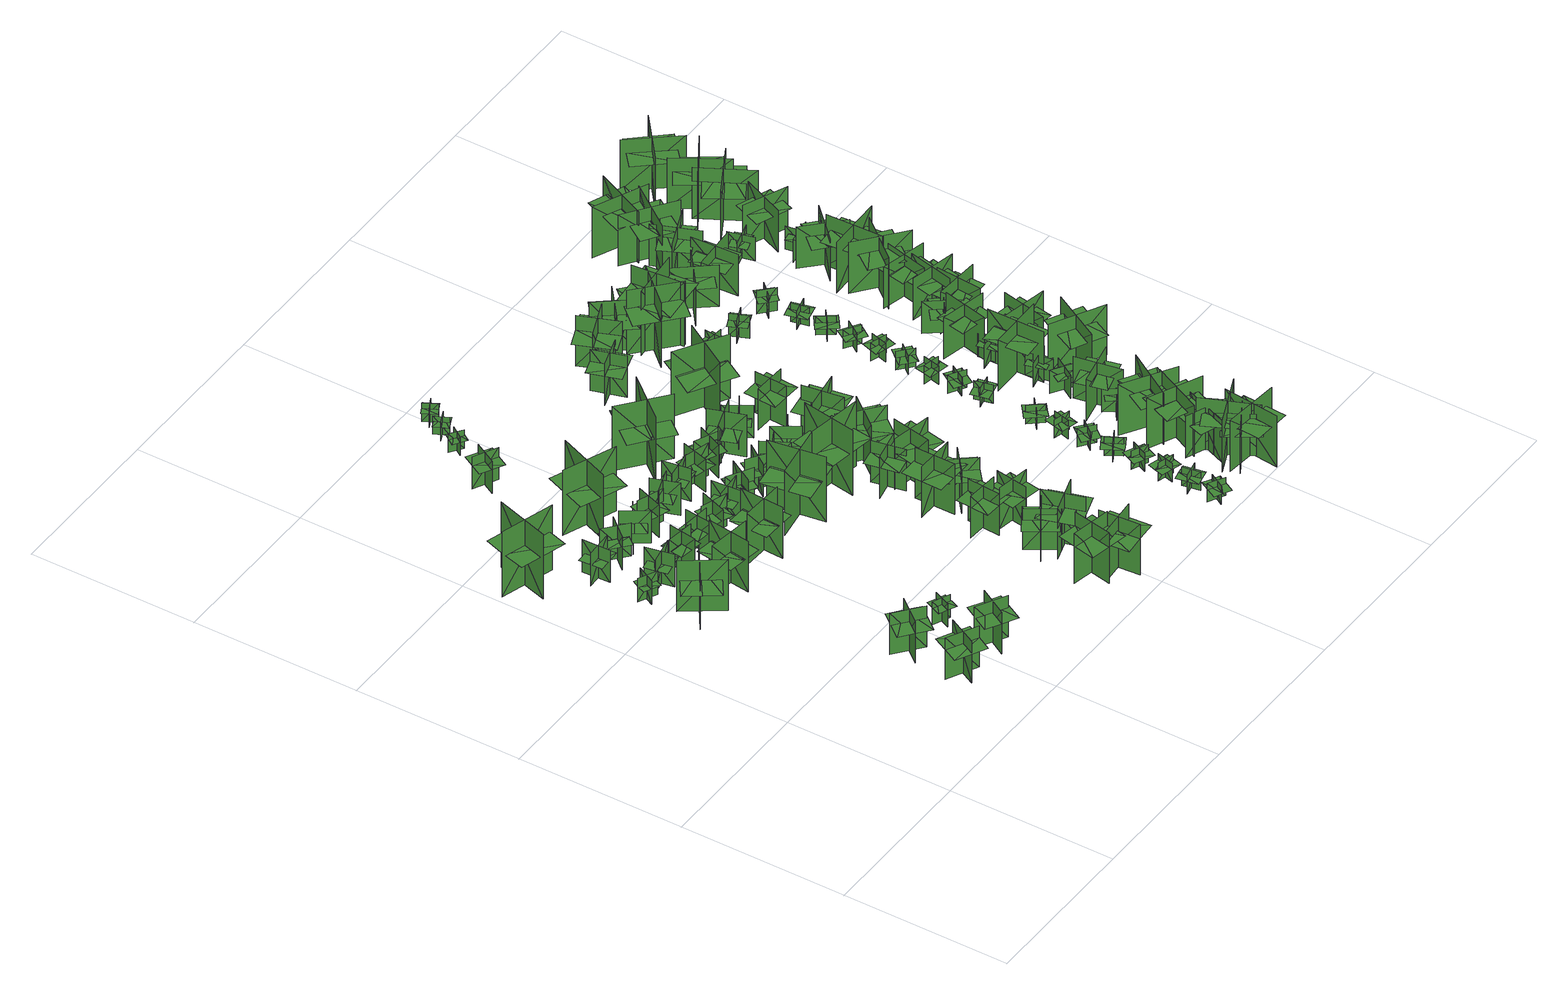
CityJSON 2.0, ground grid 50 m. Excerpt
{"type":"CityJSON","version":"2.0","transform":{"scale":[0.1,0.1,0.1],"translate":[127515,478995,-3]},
"CityObjects":{
"tree1":{"type":"SolitaryVegetationObject","geometry":[{"type":"MultiSurface","lod":"1","boundaries":[[[0,1,2]],[[0,2,3]],[[4,5,6]],[[4,6,7]],[[8,9,10]],[[8,10,11]],[[8,11,12]],[[8,12,13]]]}]},
"tree2":{"type":"SolitaryVegetationObject","geometry":[{"type":"MultiSurface","lod":"1","boundaries":[[[14,15,16]],[[14,16,17]],[[18,19,20]],[[18,20,21]],[[22,23,24]],[[22,24,25]],[[22,26,27]],[[22,27,23]]]}]},
"tree3":{"type":"SolitaryVegetationObject","geometry":[{"type":"MultiSurface","lod":"1","boundaries":[[[28,29,30]],[[28,30,31]],[[32,33,34]],[[32,34,35]],[[36,37,38]],[[36,38,39]],[[36,40,41]],[[36,41,37]]]}]},
"tree4":{"type":"SolitaryVegetationObject","geometry":[{"type":"MultiSurface","lod":"1","boundaries":[[[42,43,44]],[[42,44,45]],[[46,47,48]],[[46,48,49]],[[50,51,52]],[[50,52,53]],[[50,53,54]],[[50,54,55]]]}]},
"tree5":{"type":"SolitaryVegetationObject","geometry":[{"type":"MultiSurface","lod":"1","boundaries":[[[56,57,58]],[[56,58,59]],[[60,61,62]],[[60,62,63]],[[64,65,66]],[[64,66,67]],[[64,68,69]],[[64,69,65]]]}]},
"tree6":{"type":"SolitaryVegetationObject","geometry":[{"type":"MultiSurface","lod":"1","boundaries":[[[70,71,72]],[[70,72,73]],[[74,75,76]],[[74,76,77]],[[78,79,80]],[[78,80,81]],[[78,82,83]],[[78,83,79]]]}]},
"tree7":{"type":"SolitaryVegetationObject","geometry":[{"type":"MultiSurface","lod":"1","boundaries":[[[84,85,86]],[[84,86,87]],[[88,89,90]],[[88,90,91]],[[92,93,94]],[[92,94,95]],[[92,96,97]],[[92,97,93]]]}]},
"tree8":{"type":"SolitaryVegetationObject","geometry":[{"type":"MultiSurface","lod":"1","boundaries":[[[98,99,100]],[[98,100,101]],[[102,103,104]],[[102,104,105]],[[106,107,108]],[[106,108,109]],[[106,109,110]],[[106,110,111]]]}]},
"tree9":{"type":"SolitaryVegetationObject","geometry":[{"type":"MultiSurface","lod":"1","boundaries":[[[112,113,114]],[[112,114,115]],[[116,117,118]],[[116,118,119]],[[120,121,122]],[[120,122,123]],[[120,124,125]],[[120,125,121]]]}]},
"tree10":{"type":"SolitaryVegetationObject","geometry":[{"type":"MultiSurface","lod":"1","boundaries":[[[126,127,128]],[[126,128,129]],[[130,131,132]],[[130,132,133]],[[134,135,136]],[[134,136,137]],[[134,138,139]],[[134,139,135]]]}]},
"tree11":{"type":"SolitaryVegetationObject","geometry":[{"type":"MultiSurface","lod":"1","boundaries":[[[140,141,142]],[[140,142,143]],[[144,145,146]],[[144,146,147]],[[148,149,150]],[[148,150,151]],[[148,151,152]],[[148,152,153]]]}]},
"tree12":{"type":"SolitaryVegetationObject","geometry":[{"type":"MultiSurface","lod":"1","boundaries":[[[154,155,156]],[[154,156,157]],[[158,159,160]],[[158,160,161]],[[162,163,164]],[[162,164,165]],[[162,166,167]],[[162,167,163]]]}]},
"tree13":{"type":"SolitaryVegetationObject","geometry":[{"type":"MultiSurface","lod":"1","boundaries":[[[168,169,170]],[[168,170,171]],[[172,173,174]],[[172,174,175]],[[176,177,178]],[[176,178,179]],[[176,180,181]],[[176,181,177]]]}]},
"tree14":{"type":"SolitaryVegetationObject","geometry":[{"type":"MultiSurface","lod":"1","boundaries":[[[182,183,184]],[[182,184,185]],[[186,187,188]],[[186,188,189]],[[190,191,192]],[[190,192,193]],[[190,194,195]],[[190,195,191]]]}]},
"tree15":{"type":"SolitaryVegetationObject","geometry":[{"type":"MultiSurface","lod":"1","boundaries":[[[196,197,198]],[[196,198,199]],[[200,201,202]],[[200,202,203]],[[204,205,206]],[[204,206,207]],[[204,208,209]],[[204,209,205]]]}]},
"tree16":{"type":"SolitaryVegetationObject","geometry":[{"type":"MultiSurface","lod":"1","boundaries":[[[210,211,212]],[[210,212,213]],[[214,215,216]],[[214,216,217]],[[218,219,220]],[[218,220,221]],[[218,222,223]],[[218,223,219]]]}]},
"tree17":{"type":"SolitaryVegetationObject","geometry":[{"type":"MultiSurface","lod":"1","boundaries":[[[224,225,226]],[[224,226,227]],[[228,229,230]],[[228,230,231]],[[232,233,234]],[[232,234,235]],[[232,236,237]],[[232,237,233]]]}]},
"tree18":{"type":"SolitaryVegetationObject","geometry":[{"type":"MultiSurface","lod":"1","boundaries":[[[238,239,240]],[[238,240,241]],[[242,243,244]],[[242,244,245]],[[246,247,248]],[[246,248,249]],[[246,250,251]],[[246,251,247]]]}]},
"tree19":{"type":"SolitaryVegetationObject","geometry":[{"type":"MultiSurface","lod":"1","boundaries":[[[252,253,254]],[[252,254,255]],[[256,257,258]],[[256,258,259]],[[260,261,262]],[[260,262,263]],[[260,263,264]],[[260,264,265]]]}]},
"tree20":{"type":"SolitaryVegetationObject","geometry":[{"type":"MultiSurface","lod":"1","boundaries":[[[266,267,268]],[[266,268,269]],[[270,271,272]],[[270,272,273]],[[274,275,276]],[[274,276,277]],[[274,278,279]],[[274,279,275]]]}]},
"tree21":{"type":"SolitaryVegetationObject","geometry":[{"type":"MultiSurface","lod":"1","boundaries":[[[280,281,282]],[[280,282,283]],[[284,285,286]],[[284,286,287]],[[288,289,290]],[[288,290,291]],[[288,292,293]],[[288,293,289]]]}]},
"tree22":{"type":"SolitaryVegetationObject","geometry":[{"type":"MultiSurface","lod":"1","boundaries":[[[294,295,296]],[[294,296,297]],[[298,299,300]],[[298,300,301]],[[302,303,304]],[[302,304,305]],[[302,306,307]],[[302,307,303]]]}]},
"tree23":{"type":"SolitaryVegetationObject","geometry":[{"type":"MultiSurface","lod":"1","boundaries":[[[308,309,310]],[[308,310,311]],[[312,313,314]],[[312,314,315]],[[316,317,318]],[[316,318,319]],[[316,319,320]],[[316,320,321]]]}]},
"tree24":{"type":"SolitaryVegetationObject","geometry":[{"type":"MultiSurface","lod":"1","boundaries":[[[322,323,324]],[[322,324,325]],[[326,327,328]],[[326,328,329]],[[330,331,332]],[[330,332,333]],[[330,333,334]],[[330,334,335]]]}]},
"tree25":{"type":"SolitaryVegetationObject","geometry":[{"type":"MultiSurface","lod":"1","boundaries":[[[336,337,338]],[[336,338,339]],[[340,341,342]],[[340,342,343]],[[344,345,346]],[[344,346,347]],[[344,348,349]],[[344,349,345]]]}]},
"tree26":{"type":"SolitaryVegetationObject","geometry":[{"type":"MultiSurface","lod":"1","boundaries":[[[350,351,352]],[[350,352,353]],[[354,355,356]],[[354,356,357]],[[358,359,360]],[[358,360,361]],[[358,362,363]],[[358,363,359]]]}]},
"tree27":{"type":"SolitaryVegetationObject","geometry":[{"type":"MultiSurface","lod":"1","boundaries":[[[364,365,366]],[[364,366,367]],[[368,369,370]],[[368,370,371]],[[372,373,374]],[[372,374,375]],[[372,375,376]],[[372,376,377]]]}]},
"tree28":{"type":"SolitaryVegetationObject","geometry":[{"type":"MultiSurface","lod":"1","boundaries":[[[378,379,380]],[[378,380,381]],[[382,383,384]],[[382,384,385]],[[386,387,388]],[[386,388,389]],[[386,389,390]],[[386,390,391]]]}]},
"tree29":{"type":"SolitaryVegetationObject","geometry":[{"type":"MultiSurface","lod":"1","boundaries":[[[392,393,394]],[[392,394,395]],[[396,397,398]],[[396,398,399]],[[400,401,402]],[[400,402,403]],[[400,404,405]],[[400,405,401]]]}]},
"tree30":{"type":"SolitaryVegetationObject","geometry":[{"type":"MultiSurface","lod":"1","boundaries":[[[406,407,408]],[[406,408,409]],[[410,411,412]],[[410,412,413]],[[414,415,416]],[[414,416,417]],[[414,417,418]],[[414,418,419]]]}]},
"tree31":{"type":"SolitaryVegetationObject","geometry":[{"type":"MultiSurface","lod":"1","boundaries":[[[420,421,422]],[[420,422,423]],[[424,425,426]],[[424,426,427]],[[428,429,430]],[[428,430,431]],[[428,432,433]],[[428,433,429]]]}]},
"tree32":{"type":"SolitaryVegetationObject","geometry":[{"type":"MultiSurface","lod":"1","boundaries":[[[434,435,436]],[[434,436,437]],[[438,439,440]],[[438,440,441]],[[442,443,444]],[[442,444,445]],[[442,445,446]],[[442,446,447]]]}]},
"tree33":{"type":"SolitaryVegetationObject","geometry":[{"type":"MultiSurface","lod":"1","boundaries":[[[448,449,450]],[[448,450,451]],[[452,453,454]],[[452,454,455]],[[456,457,458]],[[456,458,459]],[[456,459,460]],[[456,460,461]]]}]},
"tree34":{"type":"SolitaryVegetationObject","geometry":[{"type":"MultiSurface","lod":"1","boundaries":[[[462,463,464]],[[462,464,465]],[[466,467,468]],[[466,468,469]],[[470,471,472]],[[470,472,473]],[[470,473,474]],[[470,474,475]]]}]},
"tree35":{"type":"SolitaryVegetationObject","geometry":[{"type":"MultiSurface","lod":"1","boundaries":[[[476,477,478]],[[476,478,479]],[[480,481,482]],[[480,482,483]],[[484,485,486]],[[484,486,487]],[[484,488,489]],[[484,489,485]]]}]},
"tree36":{"type":"SolitaryVegetationObject","geometry":[{"type":"MultiSurface","lod":"1","boundaries":[[[490,491,492]],[[490,492,493]],[[494,495,496]],[[494,496,497]],[[498,499,500]],[[498,500,501]],[[498,502,503]],[[498,503,499]]]}]},
"tree37":{"type":"SolitaryVegetationObject","geometry":[{"type":"MultiSurface","lod":"1","boundaries":[[[504,505,506]],[[504,506,507]],[[508,509,510]],[[508,510,511]],[[512,513,514]],[[512,514,515]],[[512,516,517]],[[512,517,513]]]}]},
"tree38":{"type":"SolitaryVegetationObject","geometry":[{"type":"MultiSurface","lod":"1","boundaries":[[[518,519,520]],[[518,520,521]],[[522,523,524]],[[522,524,525]],[[526,527,528]],[[526,528,529]],[[526,529,530]],[[526,530,531]]]}]},
"tree39":{"type":"SolitaryVegetationObject","geometry":[{"type":"MultiSurface","lod":"1","boundaries":[[[532,533,534]],[[532,534,535]],[[536,537,538]],[[536,538,539]],[[540,541,542]],[[540,542,543]],[[540,543,544]],[[540,544,545]]]}]},
"tree40":{"type":"SolitaryVegetationObject","geometry":[{"type":"MultiSurface","lod":"1","boundaries":[[[546,547,548]],[[546,548,549]],[[550,551,552]],[[550,552,553]],[[554,555,556]],[[554,556,557]],[[554,558,559]],[[554,559,555]]]}]},
"tree41":{"type":"SolitaryVegetationObject","geometry":[{"type":"MultiSurface","lod":"1","boundaries":[[[560,561,562]],[[560,562,563]],[[564,565,566]],[[564,566,567]],[[568,569,570]],[[568,570,571]],[[568,571,572]],[[568,572,573]]]}]},
"tree42":{"type":"SolitaryVegetationObject","geometry":[{"type":"MultiSurface","lod":"1","boundaries":[[[574,575,576]],[[574,576,577]],[[578,579,580]],[[578,580,581]],[[582,583,584]],[[582,584,585]],[[582,586,587]],[[582,587,583]]]}]},
"tree43":{"type":"SolitaryVegetationObject","geometry":[{"type":"MultiSurface","lod":"1","boundaries":[[[588,589,590]],[[588,590,591]],[[592,593,594]],[[592,594,595]],[[596,597,598]],[[596,598,599]],[[596,599,600]],[[596,600,601]]]}]},
"tree44":{"type":"SolitaryVegetationObject","geometry":[{"type":"MultiSurface","lod":"1","boundaries":[[[602,603,604]],[[602,604,605]],[[606,607,608]],[[606,608,609]],[[610,611,612]],[[610,612,613]],[[610,614,615]],[[610,615,611]]]}]},
"tree45":{"type":"SolitaryVegetationObject","geometry":[{"type":"MultiSurface","lod":"1","boundaries":[[[616,617,618]],[[616,618,619]],[[620,621,622]],[[620,622,623]],[[624,625,626]],[[624,626,627]],[[624,627,628]],[[624,628,629]]]}]},
"tree46":{"type":"SolitaryVegetationObject","geometry":[{"type":"MultiSurface","lod":"1","boundaries":[[[630,631,632]],[[630,632,633]],[[634,635,636]],[[634,636,637]],[[638,639,640]],[[638,640,641]],[[638,642,643]],[[638,643,639]]]}]},
"tree47":{"type":"SolitaryVegetationObject","geometry":[{"type":"MultiSurface","lod":"1","boundaries":[[[644,645,646]],[[644,646,647]],[[648,649,650]],[[648,650,651]],[[652,653,654]],[[652,654,655]],[[652,655,656]],[[652,656,657]]]}]},
"tree48":{"type":"SolitaryVegetationObject","geometry":[{"type":"MultiSurface","lod":"1","boundaries":[[[658,659,660]],[[658,660,661]],[[662,663,664]],[[662,664,665]],[[666,667,668]],[[666,668,669]],[[666,669,670]],[[666,670,671]]]}]},
"tree49":{"type":"SolitaryVegetationObject","geometry":[{"type":"MultiSurface","lod":"1","boundaries":[[[672,673,674]],[[672,674,675]],[[676,677,678]],[[676,678,679]],[[680,681,682]],[[680,682,683]],[[680,683,684]],[[680,684,685]]]}]},
"tree50":{"type":"SolitaryVegetationObject","geometry":[{"type":"MultiSurface","lod":"1","boundaries":[[[686,687,688]],[[686,688,689]],[[690,691,692]],[[690,692,693]],[[694,695,696]],[[694,696,697]],[[694,698,699]],[[694,699,695]]]}]},
"tree51":{"type":"SolitaryVegetationObject","geometry":[{"type":"MultiSurface","lod":"1","boundaries":[[[700,701,702]],[[700,702,703]],[[704,705,706]],[[704,706,707]],[[708,709,710]],[[708,710,711]],[[708,711,712]],[[708,712,713]]]}]},
"tree52":{"type":"SolitaryVegetationObject","geometry":[{"type":"MultiSurface","lod":"1","boundaries":[[[714,715,716]],[[714,716,717]],[[718,719,720]],[[718,720,721]],[[722,723,724]],[[722,724,725]],[[722,725,726]],[[722,726,727]]]}]},
"tree53":{"type":"SolitaryVegetationObject","geometry":[{"type":"MultiSurface","lod":"1","boundaries":[[[728,729,730]],[[728,730,731]],[[732,733,734]],[[732,734,735]],[[736,737,738]],[[736,738,739]],[[736,739,740]],[[736,740,741]]]}]},
"tree54":{"type":"SolitaryVegetationObject","geometry":[{"type":"MultiSurface","lod":"1","boundaries":[[[742,743,744]],[[742,744,745]],[[746,747,748]],[[746,748,749]],[[750,751,752]],[[750,752,753]],[[750,753,754]],[[750,754,755]]]}]},
"tree55":{"type":"SolitaryVegetationObject","geometry":[{"type":"MultiSurface","lod":"1","boundaries":[[[756,757,758]],[[756,758,759]],[[760,761,762]],[[760,762,763]],[[764,765,766]],[[764,766,767]],[[764,767,768]],[[764,768,769]]]}]},
"tree56":{"type":"SolitaryVegetationObject","geometry":[{"type":"MultiSurface","lod":"1","boundaries":[[[770,771,772]],[[770,772,773]],[[774,775,776]],[[774,776,777]],[[778,779,780]],[[778,780,781]],[[778,781,782]],[[778,782,783]]]}]},
"tree57":{"type":"SolitaryVegetationObject","geometry":[{"type":"MultiSurface","lod":"1","boundaries":[[[784,785,786]],[[784,786,787]],[[788,789,790]],[[788,790,791]],[[792,793,794]],[[792,794,795]],[[792,795,796]],[[792,796,797]]]}]},
"tree58":{"type":"SolitaryVegetationObject","geometry":[{"type":"MultiSurface","lod":"1","boundaries":[[[798,799,800]],[[798,800,801]],[[802,803,804]],[[802,804,805]],[[806,807,808]],[[806,808,809]],[[806,809,810]],[[806,810,811]]]}]},
"tree59":{"type":"SolitaryVegetationObject","geometry":[{"type":"MultiSurface","lod":"1","boundaries":[[[812,813,814]],[[812,814,815]],[[816,817,818]],[[816,818,819]],[[820,821,822]],[[820,822,823]],[[820,823,824]],[[820,824,825]]]}]},
"tree60":{"type":"SolitaryVegetationObject","geometry":[{"type":"MultiSurface","lod":"1","boundaries":[[[826,827,828]],[[826,828,829]],[[830,831,832]],[[830,832,833]],[[834,835,836]],[[834,836,837]],[[834,837,838]],[[834,838,839]]]}]},
"tree61":{"type":"SolitaryVegetationObject","geometry":[{"type":"MultiSurface","lod":"1","boundaries":[[[840,841,842]],[[840,842,843]],[[844,845,846]],[[844,846,847]],[[848,849,850]],[[848,850,851]],[[848,851,852]],[[848,852,853]]]}]},
"tree62":{"type":"SolitaryVegetationObject","geometry":[{"type":"MultiSurface","lod":"1","boundaries":[[[854,855,856]],[[854,856,857]],[[858,859,860]],[[858,860,861]],[[862,863,864]],[[862,864,865]],[[862,865,866]],[[862,866,867]]]}]},
"tree63":{"type":"SolitaryVegetationObject","geometry":[{"type":"MultiSurface","lod":"1","boundaries":[[[868,869,870]],[[868,870,871]],[[872,873,874]],[[872,874,875]],[[876,877,878]],[[876,878,879]],[[876,879,880]],[[876,880,881]]]}]},
"tree64":{"type":"SolitaryVegetationObject","geometry":[{"type":"MultiSurface","lod":"1","boundaries":[[[882,883,884]],[[882,884,885]],[[886,887,888]],[[886,888,889]],[[890,891,892]],[[890,892,893]],[[890,893,894]],[[890,894,895]]]}]},
"tree65":{"type":"SolitaryVegetationObject","geometry":[{"type":"MultiSurface","lod":"1","boundaries":[[[896,897,898]],[[896,898,899]],[[900,901,902]],[[900,902,903]],[[904,905,906]],[[904,906,907]],[[904,907,908]],[[904,908,909]]]}]},
"tree66":{"type":"SolitaryVegetationObject","geometry":[{"type":"MultiSurface","lod":"1","boundaries":[[[910,911,912]],[[910,912,913]],[[914,915,916]],[[914,916,917]],[[918,919,920]],[[918,920,921]],[[918,921,922]],[[918,922,923]]]}]},
"tree67":{"type":"SolitaryVegetationObject","geometry":[{"type":"MultiSurface","lod":"1","boundaries":[[[924,925,926]],[[924,926,927]],[[928,929,930]],[[928,930,931]],[[932,933,934]],[[932,934,935]],[[932,935,936]],[[932,936,937]]]}]},
"tree68":{"type":"SolitaryVegetationObject","geometry":[{"type":"MultiSurface","lod":"1","boundaries":[[[938,939,940]],[[938,940,941]],[[942,943,944]],[[942,944,945]],[[946,947,948]],[[946,948,949]],[[946,949,950]],[[946,950,951]]]}]},
"tree69":{"type":"SolitaryVegetationObject","geometry":[{"type":"MultiSurface","lod":"1","boundaries":[[[952,953,954]],[[952,954,955]],[[956,957,958]],[[956,958,959]],[[960,961,962]],[[960,962,963]],[[960,963,964]],[[960,964,965]]]}]},
"tree70":{"type":"SolitaryVegetationObject","geometry":[{"type":"MultiSurface","lod":"1","boundaries":[[[966,967,968]],[[966,968,969]],[[970,971,972]],[[970,972,973]],[[974,975,976]],[[974,976,977]],[[974,977,978]],[[974,978,979]]]}]},
"tree71":{"type":"SolitaryVegetationObject","geometry":[{"type":"MultiSurface","lod":"1","boundaries":[[[980,981,982]],[[980,982,983]],[[984,985,986]],[[984,986,987]],[[988,989,990]],[[988,990,991]],[[988,991,992]],[[988,992,993]]]}]},
"tree72":{"type":"SolitaryVegetationObject","geometry":[{"type":"MultiSurface","lod":"1","boundaries":[[[994,995,996]],[[994,996,997]],[[998,999,1000]],[[998,1000,1001]],[[1002,1003,1004]],[[1002,1004,1005]],[[1002,1005,1006]],[[1002,1006,1007]]]}]},
"tree73":{"type":"SolitaryVegetationObject","geometry":[{"type":"MultiSurface","lod":"1","boundaries":[[[1008,1009,1010]],[[1008,1010,1011]],[[1012,1013,1014]],[[1012,1014,1015]],[[1016,1017,1018]],[[1016,1018,1019]],[[1016,1019,1020]],[[1016,1020,1021]]]}]},
"tree74":{"type":"SolitaryVegetationObject","geometry":[{"type":"MultiSurface","lod":"1","boundaries":[[[1022,1023,1024]],[[1022,1024,1025]],[[1026,1027,1028]],[[1026,1028,1029]],[[1030,1031,1032]],[[1030,1032,1033]],[[1030,1033,1034]],[[1030,1034,1035]]]}]},
"tree75":{"type":"SolitaryVegetationObject","geometry":[{"type":"MultiSurface","lod":"1","boundaries":[[[1036,1037,1038]],[[1036,1038,1039]],[[1040,1041,1042]],[[1040,1042,1043]],[[1044,1045,1046]],[[1044,1046,1047]],[[1044,1047,1048]],[[1044,1048,1049]]]}]},
"tree76":{"type":"SolitaryVegetationObject","geometry":[{"type":"MultiSurface","lod":"1","boundaries":[[[1050,1051,1052]],[[1050,1052,1053]],[[1054,1055,1056]],[[1054,1056,1057]],[[1058,1059,1060]],[[1058,1060,1061]],[[1058,1061,1062]],[[1058,1062,1063]]]}]},
"tree77":{"type":"SolitaryVegetationObject","geometry":[{"type":"MultiSurface","lod":"1","boundaries":[[[1064,1065,1066]],[[1064,1066,1067]],[[1068,1069,1070]],[[1068,1070,1071]],[[1072,1073,1074]],[[1072,1074,1075]],[[1072,1075,1076]],[[1072,1076,1077]]]}]},
"tree78":{"type":"SolitaryVegetationObject","geometry":[{"type":"MultiSurface","lod":"1","boundaries":[[[1078,1079,1080]],[[1078,1080,1081]],[[1082,1083,1084]],[[1082,1084,1085]],[[1086,1087,1088]],[[1086,1088,1089]],[[1086,1089,1090]],[[1086,1090,1091]]]}]},
"tree79":{"type":"SolitaryVegetationObject","geometry":[{"type":"MultiSurface","lod":"1","boundaries":[[[1092,1093,1094]],[[1092,1094,1095]],[[1096,1097,1098]],[[1096,1098,1099]],[[1100,1101,1102]],[[1100,1102,1103]],[[1100,1103,1104]],[[1100,1104,1105]]]}]},
"tree80":{"type":"SolitaryVegetationObject","geometry":[{"type":"MultiSurface","lod":"1","boundaries":[[[1106,1107,1108]],[[1106,1108,1109]],[[1110,1111,1112]],[[1110,1112,1113]],[[1114,1115,1116]],[[1114,1116,1117]],[[1114,1117,1118]],[[1114,1118,1119]]]}]},
"tree81":{"type":"SolitaryVegetationObject","geometry":[{"type":"MultiSurface","lod":"1","boundaries":[[[1120,1121,1122]],[[1120,1122,1123]],[[1124,1125,1126]],[[1124,1126,1127]],[[1128,1129,1130]],[[1128,1130,1131]],[[1128,1131,1132]],[[1128,1132,1133]]]}]},
"tree82":{"type":"SolitaryVegetationObject","geometry":[{"type":"MultiSurface","lod":"1","boundaries":[[[1134,1135,1136]],[[1134,1136,1137]],[[1138,1139,1140]],[[1138,1140,1141]],[[1142,1143,1144]],[[1142,1144,1145]],[[1142,1145,1146]],[[1142,1146,1147]]]}]},
"tree83":{"type":"SolitaryVegetationObject","geometry":[{"type":"MultiSurface","lod":"1","boundaries":[[[1148,1149,1150]],[[1148,1150,1151]],[[1152,1153,1154]],[[1152,1154,1155]],[[1156,1157,1158]],[[1156,1158,1159]],[[1156,1159,1160]],[[1156,1160,1161]]]}]},
"tree84":{"type":"SolitaryVegetationObject","geometry":[{"type":"MultiSurface","lod":"1","boundaries":[[[1162,1163,1164]],[[1162,1164,1165]],[[1166,1167,1168]],[[1166,1168,1169]],[[1170,1171,1172]],[[1170,1172,1173]],[[1170,1173,1174]],[[1170,1174,1175]]]}]},
"tree85":{"type":"SolitaryVegetationObject","geometry":[{"type":"MultiSurface","lod":"1","boundaries":[[[1176,1177,1178]],[[1176,1178,1179]],[[1180,1181,1182]],[[1180,1182,1183]],[[1184,1185,1186]],[[1184,1186,1187]],[[1184,1187,1188]],[[1184,1188,1189]]]}]},
"tree86":{"type":"SolitaryVegetationObject","geometry":[{"type":"MultiSurface","lod":"1","boundaries":[[[1190,1191,1192]],[[1190,1192,1193]],[[1194,1195,1196]],[[1194,1196,1197]],[[1198,1199,1200]],[[1198,1200,1201]],[[1198,1201,1202]],[[1198,1202,1203]]]}]},
"tree87":{"type":"SolitaryVegetationObject","geometry":[{"type":"MultiSurface","lod":"1","boundaries":[[[1204,1205,1206]],[[1204,1206,1207]],[[1208,1209,1210]],[[1208,1210,1211]],[[1212,1213,1214]],[[1212,1214,1215]],[[1212,1215,1216]],[[1212,1216,1217]]]}]},
"tree88":{"type":"SolitaryVegetationObject","geometry":[{"type":"MultiSurface","lod":"1","boundaries":[[[1218,1219,1220]],[[1218,1220,1221]],[[1222,1223,1224]],[[1222,1224,1225]],[[1226,1227,1228]],[[1226,1228,1229]],[[1226,1229,1230]],[[1226,1230,1231]]]}]},
"tree89":{"type":"SolitaryVegetationObject","geometry":[{"type":"MultiSurface","lod":"1","boundaries":[[[1232,1233,1234]],[[1232,1234,1235]],[[1236,1237,1238]],[[1236,1238,1239]],[[1240,1241,1242]],[[1240,1242,1243]],[[1240,1243,1244]],[[1240,1244,1245]]]}]},
"tree90":{"type":"SolitaryVegetationObject","geometry":[{"type":"MultiSurface","lod":"1","boundaries":[[[1246,1247,1248]],[[1246,1248,1249]],[[1250,1251,1252]],[[1250,1252,1253]],[[1254,1255,1256]],[[1254,1256,1257]],[[1254,1257,1258]],[[1254,1258,1259]]]}]},
"tree91":{"type":"SolitaryVegetationObject","geometry":[{"type":"MultiSurface","lod":"1","boundaries":[[[1260,1261,1262]],[[1260,1262,1263]],[[1264,1265,1266]],[[1264,1266,1267]],[[1268,1269,1270]],[[1268,1270,1271]],[[1268,1271,1272]],[[1268,1272,1273]]]}]},
"tree92":{"type":"SolitaryVegetationObject","geometry":[{"type":"MultiSurface","lod":"1","boundaries":[[[1274,1275,1276]],[[1274,1276,1277]],[[1278,1279,1280]],[[1278,1280,1281]],[[1282,1283,1284]],[[1282,1284,1285]],[[1282,1285,1286]],[[1282,1286,1287]]]}]},
"tree93":{"type":"SolitaryVegetationObject","geometry":[{"type":"MultiSurface","lod":"1","boundaries":[[[1288,1289,1290]],[[1288,1290,1291]],[[1292,1293,1294]],[[1292,1294,1295]],[[1296,1297,1298]],[[1296,1298,1299]],[[1296,1299,1300]],[[1296,1300,1301]]]}]},
"tree94":{"type":"SolitaryVegetationObject","geometry":[{"type":"MultiSurface","lod":"1","boundaries":[[[1302,1303,1304]],[[1302,1304,1305]],[[1306,1307,1308]],[[1306,1308,1309]],[[1310,1311,1312]],[[1310,1312,1313]],[[1310,1313,1314]],[[1310,1314,1315]]]}]},
"tree95":{"type":"SolitaryVegetationObject","geometry":[{"type":"MultiSurface","lod":"1","boundaries":[[[1316,1317,1318]],[[1316,1318,1319]],[[1320,1321,1322]],[[1320,1322,1323]],[[1324,1325,1326]],[[1324,1326,1327]],[[1324,1327,1328]],[[1324,1328,1329]]]}]},
"tree96":{"type":"SolitaryVegetationObject","geometry":[{"type":"MultiSurface","lod":"1","boundaries":[[[1330,1331,1332]],[[1330,1332,1333]],[[1334,1335,1336]],[[1334,1336,1337]],[[1338,1339,1340]],[[1338,1340,1341]],[[1338,1341,1342]],[[1338,1342,1343]]]}]},
"tree97":{"type":"SolitaryVegetationObject","geometry":[{"type":"MultiSurface","lod":"1","boundaries":[[[1344,1345,1346]],[[1344,1346,1347]],[[1348,1349,1350]],[[1348,1350,1351]],[[1352,1353,1354]],[[1352,1354,1355]],[[1352,1355,1356]],[[1352,1356,1357]]]}]},
"tree98":{"type":"SolitaryVegetationObject","geometry":[{"type":"MultiSurface","lod":"1","boundaries":[[[1358,1359,1360]],[[1358,1360,1361]],[[1362,1363,1364]],[[1362,1364,1365]],[[1366,1367,1368]],[[1366,1368,1369]],[[1366,1369,1370]],[[1366,1370,1371]]]}]},
"tree99":{"type":"SolitaryVegetationObject","geometry":[{"type":"MultiSurface","lod":"1","boundaries":[[[1372,1373,1374]],[[1372,1374,1375]],[[1376,1377,1378]],[[1376,1378,1379]],[[1380,1381,1382]],[[1380,1382,1383]],[[1380,1383,1384]],[[1380,1384,1385]]]}]},
"tree100":{"type":"SolitaryVegetationObject","geometry":[{"type":"MultiSurface","lod":"1","boundaries":[[[1386,1387,1388]],[[1386,1388,1389]],[[1390,1391,1392]],[[1390,1392,1393]],[[1394,1395,1396]],[[1394,1396,1397]],[[1394,1397,1398]],[[1394,1398,1399]]]}]},
"tree101":{"type":"SolitaryVegetationObject","geometry":[{"type":"MultiSurface","lod":"1","boundaries":[[[1400,1401,1402]],[[1400,1402,1403]],[[1404,1405,1406]],[[1404,1406,1407]],[[1408,1409,1410]],[[1408,1410,1411]],[[1408,1411,1412]],[[1408,1412,1413]]]}]},
"tree102":{"type":"SolitaryVegetationObject","geometry":[{"type":"MultiSurface","lod":"1","boundaries":[[[1414,1415,1416]],[[1414,1416,1417]],[[1418,1419,1420]],[[1418,1420,1421]],[[1422,1423,1424]],[[1422,1424,1425]],[[1422,1425,1426]],[[1422,1426,1427]]]}]},
"tree103":{"type":"SolitaryVegetationObject","geometry":[{"type":"MultiSurface","lod":"1","boundaries":[[[1428,1429,1430]],[[1428,1430,1431]],[[1432,1433,1434]],[[1432,1434,1435]],[[1436,1437,1438]],[[1436,1438,1439]],[[1436,1439,1440]],[[1436,1440,1441]]]}]},
"tree104":{"type":"SolitaryVegetationObject","geometry":[{"type":"MultiSurface","lod":"1","boundaries":[[[1442,1443,1444]],[[1442,1444,1445]],[[1446,1447,1448]],[[1446,1448,1449]],[[1450,1451,1452]],[[1450,1452,1453]],[[1450,1453,1454]],[[1450,1454,1455]]]}]},
"tree105":{"type":"SolitaryVegetationObject","geometry":[{"type":"MultiSurface","lod":"1","boundaries":[[[1456,1457,1458]],[[1456,1458,1459]],[[1460,1461,1462]],[[1460,1462,1463]],[[1464,1465,1466]],[[1464,1466,1467]],[[1464,1467,1468]],[[1464,1468,1469]]]}]},
"tree106":{"type":"SolitaryVegetationObject","geometry":[{"type":"MultiSurface","lod":"1","boundaries":[[[1470,1471,1472]],[[1470,1472,1473]],[[1474,1475,1476]],[[1474,1476,1477]],[[1478,1479,1480]],[[1478,1480,1481]],[[1478,1481,1482]],[[1478,1482,1483]]]}]},
"tree107":{"type":"SolitaryVegetationObject","geometry":[{"type":"MultiSurface","lod":"1","boundaries":[[[1484,1485,1486]],[[1484,1486,1487]],[[1488,1489,1490]],[[1488,1490,1491]],[[1492,1493,1494]],[[1492,1494,1495]],[[1492,1495,1496]],[[1492,1496,1497]]]}]}
},
"vertices":[
[385,184,19],[431,272,19],[431,272,158],[385,184,158],[448,203,19],[360,249,19],[360,249,158],[448,203,158],[448,203,119],[471,247,119],[383,293,119],[360,249,119],[337,205,119],[425,159,119],
[15,1387,16],[176,1338,16],[176,1338,234],[15,1387,234],[66,1294,16],[66,1294,234],[114,1455,234],[114,1455,16],[27,1390,150],[168,1347,150],[188,1413,150],[47,1455,150],[7,1322,150],[147,1280,150],
[289,962,20],[181,886,20],[181,886,191],[289,962,191],[207,976,20],[207,976,191],[284,867,191],[284,867,20],[285,953,125],[191,886,125],[222,842,125],[316,909,125],[253,998,125],[159,932,125],
[441,360,19],[364,423,19],[364,423,157],[441,360,157],[435,426,19],[372,349,19],[372,349,157],[435,426,157],[435,426,118],[396,457,118],[333,380,118],[372,349,118],[410,317,118],[473,394,118],
[187,1083,18],[241,1056,18],[241,1056,96],[187,1083,96],[199,1047,18],[199,1047,96],[226,1101,96],[226,1101,18],[191,1083,66],[238,1060,66],[249,1082,66],[202,1105,66],[180,1060,66],[227,1037,66],
[174,1219,18],[258,1223,18],[258,1223,127],[174,1219,127],[213,1184,18],[213,1184,127],[209,1268,127],[209,1268,18],[179,1223,85],[252,1226,85],[251,1260,85],[177,1257,85],[180,1188,85],[254,1191,85],
[244,1064,19],[326,1081,19],[326,1081,128],[244,1064,128],[288,1035,19],[288,1035,128],[271,1118,128],[271,1118,19],[248,1068,86],[320,1083,86],[314,1117,86],[242,1102,86],[255,1034,86],[327,1048,86],
[590,205,20],[504,254,20],[504,254,159],[590,205,159],[573,269,20],[524,182,20],[524,182,159],[573,269,159],[573,269,120],[530,293,120],[481,207,120],[524,182,120],[568,158,120],[616,245,120],
[379,868,14],[397,999,14],[397,999,185],[379,868,185],[445,918,14],[445,918,185],[314,936,185],[314,936,14],[375,877,120],[391,991,120],[338,998,120],[322,884,120],[430,869,120],[446,984,120],
[332,1198,18],[268,1252,18],[268,1252,128],[332,1198,128],[328,1250,18],[328,1250,128],[273,1186,128],[273,1186,18],[326,1199,86],[270,1246,86],[248,1220,86],[304,1173,86],[349,1226,86],[293,1273,86],
[575,375,18],[525,397,18],[525,397,95],[575,375,95],[562,409,18],[540,359,18],[540,359,95],[562,409,95],[562,409,74],[537,421,74],[514,370,74],[540,359,74],[565,347,74],[587,398,74],
[412,1066,21],[328,1078,21],[328,1078,130],[412,1066,130],[380,1108,21],[380,1108,130],[367,1025,130],[367,1025,21],[406,1063,88],[333,1074,88],[328,1040,88],[401,1029,88],[411,1098,88],[338,1109,88],
[408,1242,19],[338,1195,19],[338,1195,128],[408,1242,128],[356,1252,19],[356,1252,128],[403,1182,128],[403,1182,19],[405,1236,86],[344,1195,86],[363,1167,86],[424,1208,86],[386,1266,86],[324,1225,86],
[485,1067,22],[402,1076,22],[402,1076,131],[485,1067,131],[452,1108,22],[452,1108,131],[443,1024,131],[443,1024,22],[480,1064,89],[407,1072,89],[403,1038,89],[476,1030,89],[484,1099,89],[411,1108,89],
[307,1392,15],[464,1330,15],[464,1330,233],[307,1392,233],[350,1295,15],[350,1295,233],[412,1452,233],[412,1452,15],[320,1394,149],[457,1340,149],[482,1404,149],[345,1458,149],[294,1328,149],[431,1274,149],
[461,1256,19],[433,1177,19],[433,1177,128],[461,1256,128],[414,1233,19],[414,1233,128],[493,1204,128],[493,1204,19],[463,1250,86],[438,1181,86],[470,1169,86],[495,1238,86],[429,1262,86],[404,1193,86],
[540,867,15],[546,1000,15],[546,1000,187],[540,867,187],[601,924,15],[601,924,187],[469,929,187],[469,929,15],[535,876,121],[540,991,121],[486,994,121],[482,878,121],[591,874,121],[596,989,121],
[533,1107,20],[506,1027,20],[506,1027,129],[533,1107,129],[486,1083,20],[486,1083,129],[565,1056,129],[565,1056,20],[534,1100,87],[511,1031,87],[543,1020,87],[567,1089,87],[501,1112,87],[477,1042,87],
[385,1702,16],[347,1635,16],[347,1635,124],[385,1702,124],[335,1688,16],[403,1651,16],[403,1651,124],[335,1688,124],[335,1688,94],[316,1655,94],[384,1617,94],[403,1651,94],[422,1684,94],[354,1722,94],
[556,1235,19],[476,1208,19],[476,1208,128],[556,1235,128],[509,1258,19],[509,1258,128],[536,1178,128],[536,1178,19],[552,1230,86],[482,1206,86],[493,1174,86],[563,1197,86],[541,1263,86],[471,1240,86],
[555,1068,19],[639,1075,19],[639,1075,128],[555,1068,128],[596,1034,19],[596,1034,128],[588,1118,128],[588,1118,19],[560,1071,86],[633,1078,86],[630,1112,86],[557,1106,86],[563,1036,86],[636,1043,86],
[555,1217,19],[639,1229,19],[639,1229,128],[555,1217,128],[598,1186,19],[598,1186,128],[585,1269,128],[585,1269,19],[560,1221,86],[633,1232,86],[628,1266,86],[555,1255,86],[566,1186,86],[638,1197,86],
[980,156,20],[861,180,20],[861,180,189],[980,156,189],[935,224,20],[911,105,20],[911,105,189],[935,224,189],[935,224,142],[876,236,142],[852,117,142],[911,105,142],[971,93,142],[995,212,142],
[459,1794,16],[423,1819,16],[423,1819,78],[459,1794,78],[454,1823,16],[429,1787,16],[429,1787,78],[454,1823,78],[454,1823,60],[436,1836,60],[411,1799,60],[429,1787,60],[447,1774,60],[472,1810,60],
[724,853,15],[698,1019,15],[698,1019,233],[724,853,233],[786,938,15],[786,938,233],[619,912,233],[619,912,15],[716,862,149],[693,1007,149],[625,996,149],[648,851,149],[786,873,149],[763,1018,149],
[642,1040,19],[684,1113,19],[684,1113,128],[642,1040,128],[692,1054,19],[692,1054,128],[620,1096,128],[620,1096,19],[641,1046,86],[678,1110,86],[649,1127,86],[612,1063,86],[672,1028,86],[709,1092,86],
[1040,128,15],[918,118,15],[918,118,185],[1040,128,185],[978,181,15],[988,59,15],[988,59,185],[978,181,185],[978,181,137],[918,176,137],[927,54,137],[988,59,137],[1049,64,137],[1039,185,137],
[479,1851,19],[460,1891,19],[460,1891,80],[479,1851,80],[489,1878,19],[449,1859,19],[449,1859,80],[489,1878,80],[489,1878,63],[479,1898,63],[439,1879,63],[449,1859,63],[458,1839,63],[498,1858,63],
[674,1257,19],[651,1176,19],[651,1176,128],[674,1257,128],[628,1230,19],[628,1230,128],[709,1207,128],[709,1207,19],[675,1250,86],[655,1180,86],[688,1170,86],[708,1241,86],[641,1260,86],[621,1189,86],
[905,366,18],[958,281,18],[958,281,156],[905,366,156],[890,302,18],[974,354,18],[974,354,156],[890,302,156],[890,302,118],[916,259,118],[1001,311,118],[974,354,118],[948,396,118],[864,344,118],
[705,1092,19],[774,1044,19],[774,1044,128],[705,1092,128],[715,1041,19],[715,1041,128],[763,1110,128],[763,1110,19],[712,1092,86],[772,1050,86],[791,1078,86],[731,1120,86],[691,1063,86],[752,1021,86],
[1002,236,16],[966,352,16],[966,352,185],[1002,236,185],[1040,307,16],[924,272,16],[924,272,185],[1040,307,185],[1040,307,138],[1023,365,138],[906,330,138],[924,272,138],[942,213,138],[1058,249,138],
[513,1932,21],[474,1912,21],[474,1912,83],[513,1932,83],[485,1941,21],[505,1902,21],[505,1902,83],[485,1941,83],[485,1941,66],[465,1931,66],[486,1892,66],[505,1902,66],[525,1912,66],[505,1951,66],
[970,498,17],[871,505,17],[871,505,156],[970,498,156],[927,548,17],[920,449,17],[920,449,156],[927,548,156],[927,548,117],[877,551,117],[870,452,117],[920,449,117],[969,445,117],[977,544,117],
[616,1307,16],[723,1437,16],[723,1437,234],[616,1307,234],[721,1318,16],[721,1318,234],[591,1425,234],[591,1425,16],[618,1320,150],[711,1433,150],[658,1476,150],[565,1363,150],[672,1275,150],[766,1388,150],
[770,1206,19],[693,1241,19],[693,1241,129],[770,1206,129],[751,1255,19],[751,1255,129],[716,1179,129],[716,1179,19],[763,1205,87],[697,1236,87],[682,1205,87],[749,1174,87],[778,1238,87],[711,1268,87],
[839,1089,18],[765,1049,18],[765,1049,127],[839,1089,127],[789,1103,18],[789,1103,127],[829,1029,127],[829,1029,18],[836,1083,85],[772,1048,85],[788,1018,85],[852,1053,85],[819,1114,85],[755,1079,85],
[927,711,18],[926,589,18],[926,589,188],[927,711,188],[869,654,18],[990,653,18],[990,653,188],[869,654,188],[869,654,140],[868,593,140],[990,592,140],[990,653,140],[991,714,140],[869,715,140],
[942,461,18],[1040,444,18],[1040,444,156],[942,461,156],[981,407,18],[997,505,18],[997,505,156],[981,407,156],[981,407,117],[1030,398,117],[1046,497,117],[997,505,117],[948,513,117],[931,415,117],
[787,938,16],[953,910,16],[953,910,234],[787,938,234],[849,853,16],[849,853,234],[876,1019,234],[876,1019,16],[798,943,150],[943,919,150],[954,986,150],[809,1010,150],[787,873,150],[932,849,150],
[972,806,19],[874,786,19],[874,786,158],[971,806,158],[916,842,19],[936,745,19],[936,745,158],[916,842,158],[916,842,119],[868,833,119],[887,735,119],[936,745,119],[985,755,119],[965,852,119],
[852,1237,19],[749,1202,19],[749,1202,159],[852,1237,159],[791,1266,19],[791,1266,159],[826,1164,159],[826,1164,19],[847,1230,105],[757,1200,105],[771,1158,105],[861,1189,105],[832,1273,105],[743,1243,105],
[1019,642,15],[943,579,15],[943,579,154],[1019,642,154],[953,649,15],[1017,572,15],[1017,572,154],[953,649,154],[953,649,115],[915,617,115],[979,540,115],[1017,572,115],[1055,604,115],[991,681,115],
[848,1051,18],[918,1098,18],[918,1098,127],[848,1051,127],[900,1041,18],[900,1041,127],[853,1111,127],[853,1111,18],[851,1057,86],[912,1098,86],[893,1126,86],[832,1085,86],[871,1027,86],[932,1068,86],
[996,821,15],[973,701,15],[973,701,184],[996,821,184],[929,776,15],[1048,752,15],[1048,752,184],[929,776,184],[929,776,137],[917,716,137],[1036,693,137],[1048,752,137],[1060,812,137],[940,836,137],
[898,1189,20],[853,1261,20],[853,1261,129],[898,1189,129],[909,1241,20],[909,1241,129],[838,1196,129],[838,1196,20],[892,1192,87],[853,1254,87],[824,1236,87],[863,1174,87],[922,1211,87],[883,1273,87],
[1016,951,17],[940,856,17],[940,856,186],[1016,951,186],[936,943,17],[1031,866,17],[1031,866,186],[936,943,186],[936,943,139],[898,895,139],[992,819,139],[1031,866,139],[1069,914,139],[974,990,139],
[976,1095,17],[995,974,17],[995,974,187],[976,1095,187],[928,1029,17],[1048,1048,17],[1048,1048,187],[928,1029,187],[928,1029,139],[938,969,139],[1058,988,139],[1048,1048,139],[1038,1109,139],[918,1089,139],
[803,1586,14],[898,1616,14],[898,1616,153],[803,1586,153],[862,1555,14],[832,1650,14],[832,1650,153],[862,1555,153],[862,1555,114],[910,1570,114],[879,1665,114],[832,1650,114],[785,1635,114],[815,1540,114],
[998,1327,19],[854,1414,19],[854,1414,237],[998,1327,237],[972,1429,19],[972,1429,237],[885,1285,237],[885,1285,19],[986,1327,153],[860,1402,153],[824,1344,153],[951,1268,153],[1022,1388,153],[896,1463,153],
[1031,1194,19],[932,1198,19],[932,1198,157],[1031,1194,157],[987,1243,19],[982,1144,19],[982,1144,157],[987,1243,157],[987,1243,118],[937,1245,118],[932,1146,118],[982,1144,118],[1032,1141,118],[1037,1241,118],
[1367,43,22],[1367,43,84],[1320,69,84],[1320,69,22],[1332,34,22],[1332,34,84],[1357,79,84],[1357,79,22],[1329,27,64],[1352,14,64],[1383,71,64],[1359,83,64],[1335,96,64],[1305,39,64],
[1318,130,22],[1318,130,84],[1371,141,84],[1371,141,22],[1339,160,22],[1339,160,84],[1349,109,84],[1349,109,22],[1337,168,64],[1311,162,64],[1324,99,64],[1350,105,64],[1376,110,64],[1364,173,64],
[1337,189,22],[1337,189,84],[1351,241,84],[1351,241,22],[1320,221,22],[1320,221,84],[1369,207,84],[1369,207,22],[1312,224,64],[1305,198,64],[1366,180,64],[1374,206,64],[1381,232,64],[1320,249,64],
[967,1702,16],[854,1656,16],[854,1656,186],[967,1702,186],[892,1734,16],[938,1621,16],[938,1621,186],[892,1734,186],[892,1734,138],[836,1711,138],[881,1598,138],[938,1621,138],[994,1644,138],[949,1757,138],
[1333,271,22],[1333,271,84],[1356,319,84],[1356,319,22],[1322,305,22],[1322,305,84],[1368,283,84],[1368,283,22],[1315,309,63],[1303,285,63],[1361,257,63],[1372,281,63],[1384,305,63],[1326,333,63],
[1321,361,21],[1321,361,83],[1368,387,83],[1368,387,21],[1332,395,21],[1332,395,83],[1357,350,83],[1357,350,21],[1328,402,63],[1305,389,63],[1335,333,63],[1359,346,63],[1382,359,63],[1351,415,63],
[1364,438,21],[1364,438,83],[1322,471,83],[1322,471,21],[1328,435,21],[1328,435,83],[1360,475,83],[1360,475,21],[1323,428,63],[1344,412,63],[1384,461,63],[1363,478,63],[1343,495,63],[1302,445,63],
[1031,1638,17],[955,1733,17],[955,1733,186],[1031,1638,186],[1040,1719,17],[946,1643,17],[946,1643,186],[1040,1719,186],[1040,1719,139],[1002,1766,139],[907,1690,139],[946,1643,139],[984,1595,139],[1079,1672,139],
[1319,540,21],[1319,540,83],[1370,527,83],[1370,527,21],[1350,558,21],[1350,558,83],[1337,508,83],[1337,508,21],[1352,566,63],[1326,572,63],[1310,510,63],[1336,503,63],[1362,497,63],[1378,559,63],
[1324,597,20],[1324,597,82],[1365,631,82],[1365,631,20],[1328,633,20],[1328,633,82],[1361,593,82],[1361,593,20],[1323,639,62],[1302,622,62],[1343,573,62],[1364,590,62],[1384,607,62],[1344,656,62],
[1007,1651,12],[1122,1547,12],[1122,1547,227],[1007,1651,227],[1012,1548,12],[1115,1663,12],[1115,1663,227],[1012,1548,227],[1012,1548,167],[1070,1496,167],[1173,1611,167],[1115,1663,167],[1058,1715,167],[954,1599,167],
[1117,1428,14],[1121,1484,14],[1121,1484,91],[1117,1428,91],[1145,1452,14],[1090,1457,14],[1090,1457,91],[1145,1452,91],[1145,1452,70],[1147,1480,70],[1092,1484,70],[1090,1457,70],[1087,1429,70],[1143,1425,70],
[1564,43,17],[1493,163,17],[1493,163,157],[1564,43,157],[1587,134,17],[1587,134,157],[1466,63,157],[1466,63,17],[1558,53,120],[1597,79,120],[1537,171,120],[1498,145,120],[1459,120,120],[1519,28,120],
[1443,216,16],[1572,164,16],[1572,164,156],[1443,216,156],[1480,130,16],[1480,130,156],[1532,260,156],[1532,260,16],[1454,211,119],[1438,167,119],[1541,131,119],[1557,175,119],[1572,219,119],[1469,255,119],
[1490,214,16],[1558,57,16],[1558,57,187],[1490,214,187],[1448,107,16],[1448,107,187],[1605,174,187],[1605,174,16],[1496,200,141],[1445,175,141],[1503,55,141],[1554,79,141],[1605,104,141],[1547,225,141],
[1541,0,16],[1559,170,16],[1559,170,187],[1541,0,187],[1630,73,16],[1630,73,187],[1460,91,187],[1460,91,16],[1543,15,142],[1600,11,142],[1608,145,142],[1552,148,142],[1495,152,142],[1486,19,142],
[1350,748,20],[1350,748,82],[1338,800,82],[1338,800,20],[1320,768,20],[1320,768,82],[1370,779,82],[1370,779,20],[1312,766,62],[1318,740,62],[1381,754,62],[1375,780,62],[1369,806,62],[1306,792,62],
[1573,248,15],[1419,321,15],[1419,321,186],[1573,248,186],[1534,356,15],[1534,356,186],[1461,202,186],[1461,202,15],[1560,255,141],[1582,307,141],[1459,359,141],[1437,307,141],[1414,254,141],[1537,202,141],
[1177,1631,13],[1023,1617,13],[1023,1617,228],[1177,1631,228],[1098,1697,13],[1113,1543,13],[1113,1543,228],[1098,1697,228],[1098,1697,168],[1021,1690,168],[1036,1536,168],[1113,1543,168],[1190,1550,168],[1176,1705,168],
[1366,840,20],[1366,840,82],[1321,868,82],[1321,868,20],[1331,832,20],[1331,832,82],[1358,876,82],[1358,876,20],[1327,825,62],[1349,811,62],[1383,866,62],[1360,880,62],[1338,894,62],[1304,839,62],
[1459,295,14],[1550,440,14],[1550,440,185],[1459,295,185],[1571,321,14],[1571,321,185],[1426,412,185],[1426,412,14],[1467,308,140],[1516,279,140],[1583,395,140],[1534,423,140],[1484,452,140],[1418,336,140],
[1349,959,21],[1349,959,83],[1337,907,83],[1337,907,21],[1368,928,21],[1368,928,83],[1317,939,83],[1317,939,21],[1375,927,62],[1381,953,62],[1318,966,62],[1313,940,62],[1307,914,62],[1370,900,62],
[1478,497,17],[1524,434,17],[1524,434,95],[1478,497,95],[1470,446,17],[1470,446,95],[1533,491,95],[1533,491,17],[1482,492,74],[1462,476,74],[1499,428,74],[1520,444,74],[1540,460,74],[1502,508,74],
[1324,1031,21],[1324,1031,83],[1364,996,83],[1364,996,21],[1360,1033,21],[1360,1033,83],[1326,994,83],[1326,994,21],[1365,1039,63],[1345,1057,63],[1303,1008,63],[1323,991,63],[1344,973,63],[1385,1022,63],
[1565,540,15],[1428,512,15],[1428,512,155],[1565,540,155],[1486,591,15],[1486,591,155],[1514,454,155],[1514,454,15],[1553,538,118],[1541,583,118],[1435,556,118],[1447,511,118],[1458,466,118],[1564,493,118],
[1209,1469,15],[1230,1418,15],[1230,1418,92],[1209,1469,92],[1195,1435,15],[1246,1456,15],[1246,1456,92],[1195,1435,92],[1195,1435,70],[1206,1409,70],[1257,1430,70],[1246,1456,70],[1235,1481,70],[1184,1460,70],
[1352,1121,21],[1352,1121,83],[1337,1070,83],[1337,1070,21],[1369,1089,21],[1369,1089,83],[1319,1104,83],[1319,1104,21],[1376,1086,63],[1384,1112,63],[1323,1131,63],[1315,1105,63],[1307,1079,63],[1369,1061,63],
[1533,609,16],[1468,651,16],[1468,651,93],[1533,609,93],[1522,660,16],[1522,660,93],[1480,594,93],[1480,594,16],[1528,613,73],[1541,635,73],[1488,665,73],[1475,643,73],[1462,621,73],[1515,590,73],
[1360,1199,21],[1360,1199,83],[1330,1154,83],[1330,1154,21],[1366,1163,21],[1366,1163,83],[1323,1192,83],[1323,1192,21],[1373,1159,62],[1388,1181,62],[1334,1217,62],[1319,1194,62],[1305,1172,62],[1358,1137,62],
[1495,744,16],[1510,668,16],[1510,668,93],[1495,744,93],[1466,700,16],[1466,700,93],[1542,716,93],[1542,716,16],[1496,737,73],[1471,731,73],[1485,672,73],[1510,678,73],[1535,684,73],[1521,743,73],
[1367,1274,20],[1367,1274,82],[1324,1242,82],[1324,1242,20],[1361,1238,20],[1361,1238,82],[1330,1280,82],[1330,1280,20],[1365,1232,62],[1387,1248,62],[1349,1300,62],[1327,1284,62],[1306,1268,62],[1344,1216,62],
[1499,690,12],[1497,861,12],[1497,861,183],[1499,690,183],[1579,772,12],[1579,772,183],[1408,770,183],[1408,770,12],[1499,705,138],[1556,708,138],[1549,841,138],[1492,838,138],[1435,835,138],[1443,702,138],
[1298,1557,12],[1211,1667,12],[1211,1667,151],[1298,1557,151],[1308,1651,12],[1308,1651,151],[1199,1564,151],[1199,1564,12],[1291,1567,114],[1326,1597,114],[1254,1680,114],[1219,1650,114],[1184,1619,114],[1255,1536,114],
[1322,1334,19],[1322,1334,81],[1374,1347,81],[1374,1347,19],[1341,1365,19],[1341,1365,81],[1353,1315,81],[1353,1315,19],[1339,1372,61],[1313,1366,61],[1329,1304,61],[1355,1310,61],[1381,1316,61],[1365,1379,61],
[1491,887,16],[1500,810,16],[1500,810,93],[1491,887,93],[1459,846,16],[1459,846,93],[1536,855,93],[1536,855,16],[1492,880,73],[1467,876,73],[1476,816,73],[1502,820,73],[1527,824,73],[1518,884,73],
[1323,1458,15],[1363,1420,15],[1363,1420,92],[1323,1458,92],[1324,1421,15],[1362,1461,15],[1362,1461,92],[1324,1421,92],[1324,1421,70],[1344,1402,70],[1382,1442,70],[1362,1461,70],[1341,1480,70],[1304,1440,70],
[1567,921,20],[1430,952,20],[1430,952,160],[1567,921,160],[1516,1001,20],[1516,1001,160],[1486,864,160],[1486,864,20],[1555,924,123],[1563,970,123],[1455,989,123],[1447,944,123],[1439,898,123],[1547,879,123],
[1633,724,20],[1550,575,20],[1550,575,191],[1633,724,191],[1523,692,20],[1523,692,191],[1672,609,191],[1672,609,20],[1626,711,146],[1575,737,146],[1515,617,146],[1565,592,146],[1616,566,146],[1676,685,146],
[1479,980,18],[1566,1046,18],[1566,1046,126],[1479,980,126],[1552,970,18],[1552,970,126],[1486,1057,126],[1486,1057,18],[1487,986,98],[1510,958,98],[1576,1012,98],[1553,1040,98],[1530,1068,98],[1464,1014,98],
[1361,1540,10],[1353,1680,10],[1353,1680,150],[1361,1540,150],[1423,1610,10],[1423,1610,150],[1283,1603,150],[1283,1603,10],[1360,1552,113],[1407,1557,113],[1396,1666,113],[1349,1661,113],[1303,1656,113],[1314,1548,113],
[1605,879,15],[1577,742,15],[1577,742,154],[1605,879,154],[1527,827,15],[1527,827,154],[1664,799,154],[1664,799,15],[1602,867,117],[1556,875,117],[1539,767,117],[1585,759,117],[1631,752,117],[1648,860,117],
[1299,1702,15],[1429,1754,15],[1429,1754,155],[1299,1702,155],[1386,1665,15],[1386,1665,155],[1334,1795,155],[1334,1795,15],[1311,1706,118],[1330,1663,118],[1429,1709,118],[1410,1751,118],[1391,1793,118],[1291,1748,118],
[1655,1009,14],[1516,1018,14],[1516,1018,154],[1655,1009,154],[1593,1079,14],[1593,1079,154],[1584,940,154],[1584,940,14],[1643,1010,116],[1644,1057,116],[1535,1059,116],[1534,1012,116],[1533,966,116],[1642,964,116],
[1314,1742,15],[1415,1880,15],[1415,1880,186],[1314,1742,186],[1428,1760,15],[1428,1760,186],[1289,1861,186],[1289,1861,15],[1323,1754,141],[1371,1722,141],[1445,1834,141],[1397,1865,141],[1350,1897,141],[1276,1785,141],
[1524,1107,14],[1660,1076,14],[1660,1076,154],[1524,1107,154],[1574,1028,14],[1574,1028,154],[1605,1164,154],[1605,1164,14],[1536,1104,117],[1527,1058,117],[1634,1038,117],[1643,1084,117],[1652,1130,117],[1544,1150,117],
[1326,1823,16],[1397,1978,16],[1397,1978,187],[1326,1823,187],[1434,1863,16],[1434,1863,187],[1278,1935,187],[1278,1935,16],[1333,1836,142],[1385,1815,142],[1436,1939,142],[1383,1960,142],[1330,1981,142],[1280,1858,142],
[1654,1162,16],[1518,1194,16],[1518,1194,156],[1654,1162,156],[1604,1241,16],[1604,1241,156],[1572,1105,156],[1572,1105,16],[1642,1165,119],[1651,1211,119],[1543,1231,119],[1535,1185,119],[1526,1139,119],[1633,1119,119],
[1636,1315,14],[1527,1184,14],[1527,1184,185],[1636,1315,185],[1522,1304,14],[1522,1304,185],[1654,1195,185],[1654,1195,14],[1627,1304,140],[1581,1338,140],[1501,1232,140],[1546,1197,140],[1591,1163,140],[1672,1270,140],
[1456,1605,12],[1531,1625,12],[1531,1625,90],[1456,1605,90],[1501,1579,12],[1501,1579,90],[1482,1654,90],[1482,1654,12],[1463,1607,69],[1470,1582,69],[1528,1600,69],[1521,1625,69],[1513,1649,69],[1455,1632,69],
[1585,1415,13],[1591,1244,13],[1591,1244,184],[1585,1415,184],[1507,1331,13],[1507,1331,184],[1678,1336,184],[1678,1336,13],[1585,1400,139],[1528,1396,139],[1539,1262,139],[1595,1267,139],[1652,1271,139],[1642,1404,139],
[1539,1373,12],[1637,1472,12],[1637,1472,152],[1539,1373,152],[1633,1374,12],[1633,1374,152],[1534,1473,152],[1534,1473,12],[1548,1382,115],[1582,1350,115],[1656,1431,115],[1621,1462,115],[1587,1494,115],[1513,1413,115],
[1594,1462,13],[1582,1539,13],[1582,1539,91],[1594,1462,91],[1624,1504,13],[1624,1504,91],[1548,1492,91],[1548,1492,13],[1593,1469,70],[1618,1474,70],[1606,1533,70],[1581,1528,70],[1556,1523,70],[1568,1464,70],
[1528,1635,13],[1656,1579,13],[1656,1579,153],[1528,1635,153],[1562,1548,13],[1562,1548,153],[1618,1676,153],[1618,1676,13],[1539,1630,116],[1522,1587,116],[1624,1547,116],[1641,1590,116],[1658,1634,116],[1556,1673,116],
[1666,1777,12],[1516,1694,12],[1516,1694,183],[1666,1777,183],[1555,1808,12],[1555,1808,183],[1638,1659,183],[1638,1659,12],[1653,1770,138],[1623,1819,138],[1509,1749,138],[1539,1700,138],[1568,1652,138],[1682,1722,138],
[1552,1883,12],[1642,1738,12],[1642,1738,183],[1552,1883,183],[1526,1771,12],[1526,1771,183],[1671,1861,183],[1671,1861,12],[1559,1870,138],[1512,1839,138],[1587,1728,138],[1634,1760,138],[1681,1792,138],[1606,1902,138],
[1541,2020,17],[1649,1887,17],[1649,1887,188],[1541,2020,188],[1530,1905,17],[1530,1905,188],[1663,2013,188],[1663,2013,17],[1551,2008,143],[1508,1970,143],[1596,1870,143],[1639,1908,143],[1682,1945,143],[1593,2046,143]
]}
